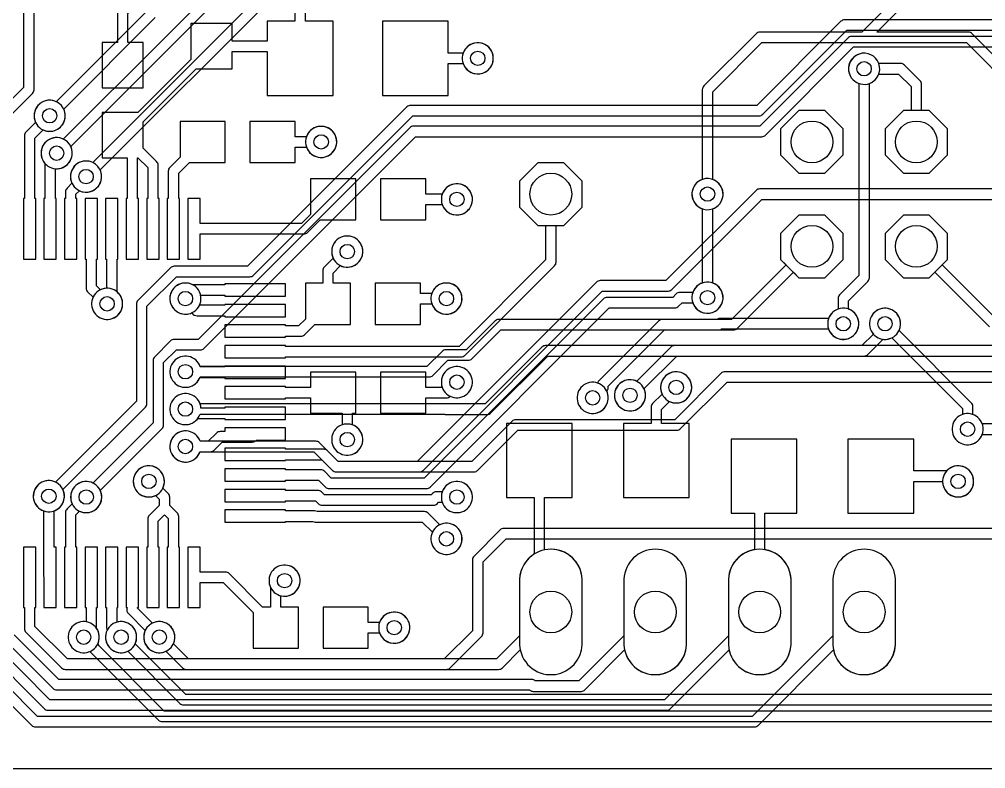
# Model space of a CAD drawing. Header units: millimetres. Extents: x 0 to 63.5, y 0 to 29.2.
# Drawn here: x 17.55 to 41.06, y 0 to 18.22 of the extents above; entities that cross this region are included whole.
import ezdxf

# ---------------------------------------------------------------- set-up
doc = ezdxf.new("R2010")
doc.units = ezdxf.units.MM

msp = doc.modelspace()

# ---------------------------------------------------------------- linework, layer by layer
at = {"layer": '16_copper'}
for points in [[(14.882, 13.432), (17.87, 16.42, 0.198912), (17.907, 16.51), (17.907, 18.997), (19.103, 20.193), (20.32, 20.193, 0.198912), (20.41, 20.23), (21.426, 21.246, 0.198912), (21.463, 21.336), (21.463, 24.641, 0.9678), (21.488, 25.397), (21.438, 25.397, 0.662668), (21.209, 24.738), (21.209, 21.389), (20.267, 20.447), (19.05, 20.447, 0.198912), (18.96, 20.41), (17.69, 19.14, 0.198912), (17.653, 19.05), (17.653, 16.563), (14.665, 13.574, 0.198912)], [(23.445, 20.133), (18.62, 15.308), (18.579, 15.325), (18.532, 15.338), (18.482, 15.344), (18.433, 15.344), (18.384, 15.338), (18.336, 15.325), (18.29, 15.306), (18.247, 15.281), (18.208, 15.251), (18.173, 15.216), (18.142, 15.177), (18.118, 15.134), (18.099, 15.088), (18.086, 15.04), (18.079, 14.991), (18.079, 14.941), (18.086, 14.892), (18.099, 14.844), (18.118, 14.799), (18.142, 14.756), (18.173, 14.716), (18.208, 14.681), (18.247, 14.651), (18.29, 14.626), (18.336, 14.607), (18.384, 14.594), (18.433, 14.588), (18.482, 14.588), (18.532, 14.594, 0.488569), (18.8, 15.129), (23.587, 19.916)], [(23.599, 19.002), (19.335, 14.738), (19.295, 14.755), (19.247, 14.768), (19.198, 14.774), (19.148, 14.774), (19.099, 14.768), (19.051, 14.755), (19.005, 14.736), (18.962, 14.711), (18.923, 14.681), (18.888, 14.646), (18.858, 14.607), (18.833, 14.564), (18.814, 14.518), (18.801, 14.47), (18.795, 14.421), (18.795, 14.371), (18.801, 14.322), (18.814, 14.274), (18.833, 14.228), (18.858, 14.186), (18.888, 14.146), (18.923, 14.111), (18.962, 14.081), (19.005, 14.056), (19.051, 14.037), (19.099, 14.024), (19.148, 14.018), (19.198, 14.018), (19.247, 14.024, 0.488569), (19.515, 14.559), (23.816, 18.86, 0.198912)], [(20.716, 18.482), (18.45, 16.217), (18.41, 16.234), (18.362, 16.247), (18.313, 16.253), (18.263, 16.253), (18.214, 16.247), (18.166, 16.234), (18.12, 16.215), (18.077, 16.19), (18.038, 16.16), (18.003, 16.125), (17.973, 16.086), (17.948, 16.043), (17.929, 15.997), (17.916, 15.949), (17.91, 15.9), (17.91, 15.85), (17.916, 15.801), (17.929, 15.753), (17.948, 15.707), (17.973, 15.664), (18.003, 15.625), (18.038, 15.59), (18.077, 15.56), (18.12, 15.535), (18.166, 15.516), (18.214, 15.503), (18.263, 15.497), (18.313, 15.497), (18.362, 15.503, 0.488569), (18.63, 16.037), (20.858, 18.265)], [(44.723, 18.209), (37.625, 18.209, 0.198912), (37.535, 18.172), (35.492, 16.129), (27.07, 16.129, 0.198912), (26.98, 16.092), (23.103, 12.215), (21.318, 12.215, 0.198912), (21.228, 12.177), (20.436, 11.386, 0.198912), (20.399, 11.296), (20.399, 8.936), (18.431, 6.967), (18.39, 6.984), (18.342, 6.997), (18.293, 7.003), (18.243, 7.003), (18.194, 6.997), (18.146, 6.984), (18.101, 6.965), (18.058, 6.94), (18.018, 6.91), (17.983, 6.875), (17.953, 6.836), (17.928, 6.793), (17.909, 6.747), (17.896, 6.699), (17.89, 6.65), (17.89, 6.6), (17.896, 6.551), (17.909, 6.503), (17.928, 6.458), (17.953, 6.415), (17.983, 6.375), (18.018, 6.34), (18.058, 6.31), (18.101, 6.285), (18.146, 6.266), (18.194, 6.253), (18.243, 6.247), (18.293, 6.247), (18.342, 6.253, 0.488569), (18.61, 6.788), (20.616, 8.793, 0.198912), (20.653, 8.883), (20.653, 11.243), (21.37, 11.961), (23.156, 11.961, 0.198912), (23.246, 11.998), (27.123, 15.875), (35.544, 15.875, 0.198912), (35.634, 15.912), (37.677, 17.955), (44.67, 17.955)], [(44.554, 17.803), (37.793, 17.803, 0.198912), (37.703, 17.765), (35.559, 15.621), (27.137, 15.621, 0.198912), (27.047, 15.584), (21.9, 10.437), (21.318, 10.437, 0.198912), (21.228, 10.399), (20.843, 10.014, 0.198912), (20.805, 9.924), (20.805, 8.412), (19.339, 6.946), (19.299, 6.963), (19.251, 6.976), (19.202, 6.982), (19.152, 6.982), (19.103, 6.976), (19.055, 6.963), (19.009, 6.944), (18.966, 6.919), (18.927, 6.889), (18.892, 6.854), (18.862, 6.815), (18.837, 6.772), (18.818, 6.726), (18.805, 6.678), (18.799, 6.629), (18.799, 6.579), (18.805, 6.53), (18.818, 6.482), (18.837, 6.436), (18.862, 6.393), (18.892, 6.354), (18.927, 6.319), (18.966, 6.289), (19.009, 6.264), (19.055, 6.245), (19.103, 6.232), (19.152, 6.226), (19.202, 6.226), (19.251, 6.232, 0.488569), (19.519, 6.766), (21.022, 8.27, 0.198912), (21.059, 8.359), (21.059, 9.872), (21.37, 10.183), (21.953, 10.183, 0.198912), (22.042, 10.22), (27.19, 15.367), (35.611, 15.367, 0.198912), (35.701, 15.404), (37.845, 17.549), (44.502, 17.549)], [(45.363, 10.287), (30.353, 10.287, 0.198912), (30.263, 10.25), (28.881, 8.867), (27.942, 8.867, 0.04623), (27.919, 8.87), (21.947, 8.87), (21.93, 8.911), (21.905, 8.954), (21.875, 8.993), (21.84, 9.028), (21.801, 9.058), (21.758, 9.083), (21.712, 9.102), (21.664, 9.115), (21.615, 9.121), (21.565, 9.121), (21.516, 9.115), (21.468, 9.102), (21.422, 9.083), (21.379, 9.058), (21.34, 9.028), (21.305, 8.993), (21.275, 8.954), (21.25, 8.911), (21.231, 8.865), (21.218, 8.817), (21.212, 8.768), (21.212, 8.718), (21.218, 8.669), (21.231, 8.621), (21.25, 8.576), (21.275, 8.533), (21.305, 8.493), (21.34, 8.458), (21.379, 8.428), (21.422, 8.403), (21.468, 8.384), (21.516, 8.371), (21.565, 8.365), (21.615, 8.365), (21.664, 8.371, 0.264001), (21.947, 8.616), (27.898, 8.616, 0.04527), (27.922, 8.613), (28.933, 8.613, 0.198912), (29.023, 8.651), (30.406, 10.033), (45.363, 10.033, 0.992651)], [(43.28, 9.652), (34.712, 9.652, 0.198912), (34.622, 9.615), (33.494, 8.486), (29.624, 8.486, 0.198912), (29.535, 8.449), (28.556, 7.47), (25.307, 7.47), (24.853, 7.924, 0.198912), (24.764, 7.961), (21.947, 7.961, 0.992651), (21.231, 7.713), (21.25, 7.667, 0.662859), (21.947, 7.707), (24.711, 7.707), (25.165, 7.254, 0.198912), (25.255, 7.216), (28.608, 7.216), (28.614, 7.217, 0.187839), (28.698, 7.254), (29.677, 8.232), (33.546, 8.232, 0.198912), (33.636, 8.27), (34.765, 9.398), (43.183, 9.398, 0.9678)], [(42.569, 8.382), (40.974, 8.382), (40.957, 8.423), (40.933, 8.466), (40.902, 8.505), (40.867, 8.54), (40.828, 8.57), (40.785, 8.595), (40.739, 8.614), (40.691, 8.627), (40.642, 8.633), (40.593, 8.633), (40.543, 8.627), (40.496, 8.614), (40.45, 8.595), (40.407, 8.57), (40.367, 8.54), (40.332, 8.505), (40.302, 8.466), (40.277, 8.423), (40.259, 8.377), (40.246, 8.329), (40.239, 8.28), (40.239, 8.23), (40.246, 8.181), (40.259, 8.133), (40.277, 8.087), (40.302, 8.044), (40.332, 8.005), (40.367, 7.97), (40.407, 7.94), (40.45, 7.915), (40.496, 7.896), (40.543, 7.883), (40.593, 7.877), (40.642, 7.877), (40.691, 7.883, 0.264001), (40.974, 8.128), (42.569, 8.128, 0.992651)], [(42.492, 5.842), (29.337, 5.842, 0.198912), (29.247, 5.805), (28.612, 5.17, 0.198912), (28.575, 5.08), (28.575, 3.355), (27.887, 2.667), (21.665, 2.667), (21.297, 3.035, 0.992652), (20.615, 3.365), (20.596, 3.319, 0.662856), (21.117, 2.856), (21.523, 2.45, 0.198912), (21.613, 2.413), (27.94, 2.413, 0.198912), (28.03, 2.45), (28.792, 3.212, 0.198912), (28.829, 3.302), (28.829, 5.027), (29.39, 5.588), (42.545, 5.588)]]:
    msp.add_lwpolyline(points, format="xyb", dxfattribs=at)
for points in [[(28.776, 16.9), (28.824, 16.913), (28.87, 16.932), (28.913, 16.957), (28.952, 16.987), (28.987, 17.022), (29.017, 17.061), (29.042, 17.104), (29.061, 17.15), (29.074, 17.198), (29.08, 17.247), (29.08, 17.297), (29.074, 17.346), (29.061, 17.394), (29.042, 17.44), (29.017, 17.483), (28.987, 17.522), (28.952, 17.557), (28.913, 17.587), (28.87, 17.612), (28.824, 17.631), (28.776, 17.644), (28.727, 17.65), (28.677, 17.65), (28.628, 17.644), (28.58, 17.631), (28.534, 17.612), (28.491, 17.587), (28.452, 17.557), (28.417, 17.522), (28.387, 17.483), (28.362, 17.44), (28.343, 17.394), (28.33, 17.346), (28.324, 17.297), (28.324, 17.247), (28.33, 17.198), (28.343, 17.15), (28.362, 17.104), (28.387, 17.061), (28.417, 17.022), (28.452, 16.987), (28.491, 16.957), (28.534, 16.932), (28.58, 16.913), (28.628, 16.9), (28.677, 16.894), (28.727, 16.894)], [(37.592, 14.924), (37.592, 15.556), (37.146, 16.002), (36.514, 16.002), (36.068, 15.556), (36.068, 14.924), (36.514, 14.478), (37.146, 14.478)], [(40.132, 14.924), (40.132, 15.556), (39.686, 16.002), (39.054, 16.002), (38.608, 15.556), (38.608, 14.924), (39.054, 14.478), (39.686, 14.478)], [(24.966, 14.868), (25.014, 14.881), (25.06, 14.9), (25.103, 14.925), (25.142, 14.955), (25.177, 14.99), (25.207, 15.029), (25.232, 15.072), (25.251, 15.118), (25.264, 15.166), (25.27, 15.215), (25.27, 15.265), (25.264, 15.314), (25.251, 15.362), (25.232, 15.408), (25.207, 15.451), (25.177, 15.49), (25.142, 15.525), (25.103, 15.555), (25.06, 15.58), (25.014, 15.599), (24.966, 15.612), (24.917, 15.618), (24.867, 15.618), (24.818, 15.612), (24.77, 15.599), (24.724, 15.58), (24.681, 15.555), (24.642, 15.525), (24.607, 15.49), (24.577, 15.451), (24.552, 15.408), (24.533, 15.362), (24.52, 15.314), (24.514, 15.265), (24.514, 15.215), (24.52, 15.166), (24.533, 15.118), (24.552, 15.072), (24.577, 15.029), (24.607, 14.99), (24.642, 14.955), (24.681, 14.925), (24.724, 14.9), (24.77, 14.881), (24.818, 14.868), (24.867, 14.862), (24.917, 14.862)], [(31.242, 13.654), (31.242, 14.286), (30.796, 14.732), (30.164, 14.732), (29.718, 14.286), (29.718, 13.654), (30.164, 13.208), (30.796, 13.208)], [(28.268, 13.471), (28.316, 13.484), (28.362, 13.503), (28.405, 13.528), (28.444, 13.558), (28.479, 13.593), (28.509, 13.632), (28.534, 13.675), (28.553, 13.721), (28.566, 13.769), (28.572, 13.818), (28.572, 13.868), (28.566, 13.917), (28.553, 13.965), (28.534, 14.011), (28.509, 14.054), (28.479, 14.093), (28.444, 14.128), (28.405, 14.158), (28.362, 14.183), (28.316, 14.202), (28.268, 14.215), (28.219, 14.221), (28.169, 14.221), (28.12, 14.215), (28.072, 14.202), (28.026, 14.183), (27.983, 14.158), (27.944, 14.128), (27.909, 14.093), (27.879, 14.054), (27.854, 14.011), (27.835, 13.965), (27.822, 13.917), (27.816, 13.868), (27.816, 13.818), (27.822, 13.769), (27.835, 13.721), (27.854, 13.675), (27.879, 13.632), (27.909, 13.593), (27.944, 13.558), (27.983, 13.528), (28.026, 13.503), (28.072, 13.484), (28.12, 13.471), (28.169, 13.465), (28.219, 13.465)], [(40.132, 12.384), (40.132, 13.016), (39.686, 13.462), (39.054, 13.462), (38.608, 13.016), (38.608, 12.384), (39.054, 11.938), (39.686, 11.938)], [(25.601, 12.201), (25.649, 12.214), (25.695, 12.233), (25.738, 12.258), (25.777, 12.288), (25.812, 12.323), (25.842, 12.362), (25.867, 12.405), (25.886, 12.451), (25.899, 12.499), (25.905, 12.548), (25.905, 12.598), (25.899, 12.647), (25.886, 12.695), (25.867, 12.741), (25.842, 12.784), (25.812, 12.823), (25.777, 12.858), (25.738, 12.888), (25.695, 12.913), (25.649, 12.932), (25.601, 12.945), (25.552, 12.951), (25.502, 12.951), (25.453, 12.945), (25.405, 12.932), (25.359, 12.913), (25.316, 12.888), (25.277, 12.858), (25.242, 12.823), (25.212, 12.784), (25.187, 12.741), (25.168, 12.695), (25.155, 12.647), (25.149, 12.598), (25.149, 12.548), (25.155, 12.499), (25.168, 12.451), (25.187, 12.405), (25.212, 12.362), (25.242, 12.323), (25.277, 12.288), (25.316, 12.258), (25.359, 12.233), (25.405, 12.214), (25.453, 12.201), (25.502, 12.195), (25.552, 12.195)], [(21.664, 11.058), (21.712, 11.071), (21.758, 11.09), (21.801, 11.115), (21.84, 11.145), (21.875, 11.18), (21.905, 11.219), (21.93, 11.262), (21.949, 11.308), (21.962, 11.356), (21.968, 11.405), (21.968, 11.455), (21.962, 11.504), (21.949, 11.552), (21.93, 11.598), (21.905, 11.641), (21.875, 11.68), (21.84, 11.715), (21.801, 11.745), (21.758, 11.77), (21.712, 11.789), (21.664, 11.802), (21.615, 11.808), (21.565, 11.808), (21.516, 11.802), (21.468, 11.789), (21.422, 11.77), (21.379, 11.745), (21.34, 11.715), (21.305, 11.68), (21.275, 11.641), (21.25, 11.598), (21.231, 11.552), (21.218, 11.504), (21.212, 11.455), (21.212, 11.405), (21.218, 11.356), (21.231, 11.308), (21.25, 11.262), (21.275, 11.219), (21.305, 11.18), (21.34, 11.145), (21.379, 11.115), (21.422, 11.09), (21.468, 11.071), (21.516, 11.058), (21.565, 11.052), (21.615, 11.052)], [(28.014, 11.058), (28.062, 11.071), (28.108, 11.09), (28.151, 11.115), (28.19, 11.145), (28.225, 11.18), (28.255, 11.219), (28.28, 11.262), (28.299, 11.308), (28.312, 11.356), (28.318, 11.405), (28.318, 11.455), (28.312, 11.504), (28.299, 11.552), (28.28, 11.598), (28.255, 11.641), (28.225, 11.68), (28.19, 11.715), (28.151, 11.745), (28.108, 11.77), (28.062, 11.789), (28.014, 11.802), (27.965, 11.808), (27.915, 11.808), (27.866, 11.802), (27.818, 11.789), (27.772, 11.77), (27.729, 11.745), (27.69, 11.715), (27.655, 11.68), (27.625, 11.641), (27.6, 11.598), (27.581, 11.552), (27.568, 11.504), (27.562, 11.455), (27.562, 11.405), (27.568, 11.356), (27.581, 11.308), (27.6, 11.262), (27.625, 11.219), (27.655, 11.18), (27.69, 11.145), (27.729, 11.115), (27.772, 11.09), (27.818, 11.071), (27.866, 11.058), (27.915, 11.052), (27.965, 11.052)], [(19.759, 10.931), (19.807, 10.944), (19.853, 10.963), (19.896, 10.988), (19.935, 11.018), (19.97, 11.053), (20, 11.092), (20.025, 11.135), (20.044, 11.181), (20.057, 11.229), (20.063, 11.278), (20.063, 11.328), (20.057, 11.377), (20.044, 11.425), (20.025, 11.471), (20, 11.514), (19.97, 11.553), (19.935, 11.588), (19.896, 11.618), (19.853, 11.643), (19.807, 11.662), (19.759, 11.675), (19.71, 11.681), (19.66, 11.681), (19.611, 11.675), (19.563, 11.662), (19.517, 11.643), (19.474, 11.618), (19.435, 11.588), (19.4, 11.553), (19.37, 11.514), (19.345, 11.471), (19.326, 11.425), (19.313, 11.377), (19.307, 11.328), (19.307, 11.278), (19.313, 11.229), (19.326, 11.181), (19.345, 11.135), (19.37, 11.092), (19.4, 11.053), (19.435, 11.018), (19.474, 10.988), (19.517, 10.963), (19.563, 10.944), (19.611, 10.931), (19.66, 10.925), (19.71, 10.925)], [(38.682, 10.446), (38.73, 10.459), (38.776, 10.478), (38.819, 10.502), (38.858, 10.533), (38.893, 10.568), (38.923, 10.607), (38.948, 10.65), (38.967, 10.696), (38.98, 10.744), (38.986, 10.793), (38.986, 10.842), (38.98, 10.892), (38.967, 10.939), (38.948, 10.985), (38.923, 11.028), (38.893, 11.068), (38.858, 11.103), (38.819, 11.133), (38.776, 11.158), (38.73, 11.176), (38.682, 11.189), (38.633, 11.196), (38.583, 11.196), (38.534, 11.189), (38.486, 11.176), (38.44, 11.158), (38.397, 11.133), (38.358, 11.103), (38.323, 11.068), (38.293, 11.028), (38.268, 10.985), (38.249, 10.939), (38.236, 10.892), (38.23, 10.842), (38.23, 10.793), (38.236, 10.744), (38.249, 10.696), (38.268, 10.65), (38.293, 10.607), (38.323, 10.568), (38.358, 10.533), (38.397, 10.502), (38.44, 10.478), (38.486, 10.459), (38.534, 10.446), (38.583, 10.439), (38.633, 10.439)], [(28.268, 9.026), (28.316, 9.039), (28.362, 9.058), (28.405, 9.083), (28.444, 9.113), (28.479, 9.148), (28.509, 9.187), (28.534, 9.23), (28.553, 9.276), (28.566, 9.324), (28.572, 9.373), (28.572, 9.423), (28.566, 9.472), (28.553, 9.52), (28.534, 9.566), (28.509, 9.609), (28.479, 9.648), (28.444, 9.683), (28.405, 9.713), (28.362, 9.738), (28.316, 9.757), (28.268, 9.77), (28.219, 9.776), (28.169, 9.776), (28.12, 9.77), (28.072, 9.757), (28.026, 9.738), (27.983, 9.713), (27.944, 9.683), (27.909, 9.648), (27.879, 9.609), (27.854, 9.566), (27.835, 9.52), (27.822, 9.472), (27.816, 9.423), (27.816, 9.373), (27.822, 9.324), (27.835, 9.276), (27.854, 9.23), (27.879, 9.187), (27.909, 9.148), (27.944, 9.113), (27.983, 9.083), (28.026, 9.058), (28.072, 9.039), (28.12, 9.026), (28.169, 9.02), (28.219, 9.02)], [(33.602, 8.899), (33.65, 8.912), (33.696, 8.931), (33.739, 8.956), (33.778, 8.986), (33.813, 9.021), (33.843, 9.06), (33.868, 9.103), (33.887, 9.149), (33.9, 9.197), (33.906, 9.246), (33.906, 9.296), (33.9, 9.345), (33.887, 9.393), (33.868, 9.439), (33.843, 9.482), (33.813, 9.521), (33.778, 9.556), (33.739, 9.586), (33.696, 9.611), (33.65, 9.63), (33.602, 9.643), (33.553, 9.649), (33.503, 9.649), (33.454, 9.643), (33.406, 9.63), (33.36, 9.611), (33.317, 9.586), (33.278, 9.556), (33.243, 9.521), (33.213, 9.482), (33.188, 9.439), (33.169, 9.393), (33.156, 9.345), (33.15, 9.296), (33.15, 9.246), (33.156, 9.197), (33.169, 9.149), (33.188, 9.103), (33.213, 9.06), (33.243, 9.021), (33.278, 8.986), (33.317, 8.956), (33.36, 8.931), (33.406, 8.912), (33.454, 8.899), (33.503, 8.893), (33.553, 8.893)], [(32.479, 8.706), (32.527, 8.719), (32.572, 8.738), (32.615, 8.763), (32.655, 8.793), (32.69, 8.828), (32.72, 8.867), (32.745, 8.91), (32.764, 8.956), (32.777, 9.004), (32.783, 9.053), (32.783, 9.103), (32.777, 9.152), (32.764, 9.2), (32.745, 9.245), (32.72, 9.288), (32.69, 9.328), (32.655, 9.363), (32.615, 9.393), (32.572, 9.418), (32.527, 9.437), (32.479, 9.45), (32.43, 9.456), (32.38, 9.456), (32.331, 9.45), (32.283, 9.437), (32.237, 9.418), (32.194, 9.393), (32.155, 9.363), (32.12, 9.328), (32.09, 9.288), (32.065, 9.245), (32.046, 9.2), (32.033, 9.152), (32.027, 9.103), (32.027, 9.053), (32.033, 9.004), (32.046, 8.956), (32.065, 8.91), (32.09, 8.867), (32.12, 8.828), (32.155, 8.793), (32.194, 8.763), (32.237, 8.738), (32.283, 8.719), (32.331, 8.706), (32.38, 8.7), (32.43, 8.7)], [(31.57, 8.645), (31.618, 8.658), (31.664, 8.677), (31.707, 8.702), (31.746, 8.732), (31.781, 8.767), (31.811, 8.806), (31.836, 8.849), (31.855, 8.895), (31.868, 8.943), (31.874, 8.992), (31.874, 9.042), (31.868, 9.091), (31.855, 9.139), (31.836, 9.185), (31.811, 9.228), (31.781, 9.267), (31.746, 9.302), (31.707, 9.332), (31.664, 9.357), (31.618, 9.376), (31.57, 9.389), (31.521, 9.395), (31.471, 9.395), (31.422, 9.389), (31.374, 9.376), (31.328, 9.357), (31.285, 9.332), (31.246, 9.302), (31.211, 9.267), (31.181, 9.228), (31.156, 9.185), (31.137, 9.139), (31.124, 9.091), (31.118, 9.042), (31.118, 8.992), (31.124, 8.943), (31.137, 8.895), (31.156, 8.849), (31.181, 8.806), (31.211, 8.767), (31.246, 8.732), (31.285, 8.702), (31.328, 8.677), (31.374, 8.658), (31.422, 8.645), (31.471, 8.639), (31.521, 8.639)], [(25.601, 7.629), (25.649, 7.642), (25.695, 7.661), (25.738, 7.686), (25.777, 7.716), (25.812, 7.751), (25.842, 7.79), (25.867, 7.833), (25.886, 7.879), (25.899, 7.927), (25.905, 7.976), (25.905, 8.026), (25.899, 8.075), (25.886, 8.123), (25.867, 8.169), (25.842, 8.212), (25.812, 8.251), (25.777, 8.286), (25.738, 8.316), (25.695, 8.341), (25.649, 8.36), (25.601, 8.373), (25.552, 8.379), (25.502, 8.379), (25.453, 8.373), (25.405, 8.36), (25.359, 8.341), (25.316, 8.316), (25.277, 8.286), (25.242, 8.251), (25.212, 8.212), (25.187, 8.169), (25.168, 8.123), (25.155, 8.075), (25.149, 8.026), (25.149, 7.976), (25.155, 7.927), (25.168, 7.879), (25.187, 7.833), (25.212, 7.79), (25.242, 7.751), (25.277, 7.716), (25.316, 7.686), (25.359, 7.661), (25.405, 7.642), (25.453, 7.629), (25.502, 7.623), (25.552, 7.623)], [(20.775, 6.613), (20.823, 6.626), (20.869, 6.645), (20.912, 6.67), (20.951, 6.7), (20.986, 6.735), (21.016, 6.774), (21.041, 6.817), (21.06, 6.863), (21.073, 6.911), (21.079, 6.96), (21.079, 7.01), (21.073, 7.059), (21.06, 7.107), (21.041, 7.153), (21.016, 7.196), (20.986, 7.235), (20.951, 7.27), (20.912, 7.3), (20.869, 7.325), (20.823, 7.344), (20.775, 7.357), (20.726, 7.363), (20.676, 7.363), (20.627, 7.357), (20.579, 7.344), (20.533, 7.325), (20.49, 7.3), (20.451, 7.27), (20.416, 7.235), (20.386, 7.196), (20.361, 7.153), (20.342, 7.107), (20.329, 7.059), (20.323, 7.01), (20.323, 6.96), (20.329, 6.911), (20.342, 6.863), (20.361, 6.817), (20.386, 6.774), (20.416, 6.735), (20.451, 6.7), (20.49, 6.67), (20.533, 6.645), (20.579, 6.626), (20.627, 6.613), (20.676, 6.607), (20.726, 6.607)], [(40.46, 6.613), (40.508, 6.626), (40.554, 6.645), (40.597, 6.67), (40.636, 6.7), (40.671, 6.735), (40.701, 6.774), (40.726, 6.817), (40.745, 6.863), (40.758, 6.911), (40.764, 6.96), (40.764, 7.01), (40.758, 7.059), (40.745, 7.107), (40.726, 7.153), (40.701, 7.196), (40.671, 7.235), (40.636, 7.27), (40.597, 7.3), (40.554, 7.325), (40.508, 7.344), (40.46, 7.357), (40.411, 7.363), (40.361, 7.363), (40.312, 7.357), (40.264, 7.344), (40.218, 7.325), (40.175, 7.3), (40.136, 7.27), (40.101, 7.235), (40.071, 7.196), (40.046, 7.153), (40.027, 7.107), (40.014, 7.059), (40.008, 7.01), (40.008, 6.96), (40.014, 6.911), (40.027, 6.863), (40.046, 6.817), (40.071, 6.774), (40.101, 6.735), (40.136, 6.7), (40.175, 6.67), (40.218, 6.645), (40.264, 6.626), (40.312, 6.613), (40.361, 6.607), (40.411, 6.607)], [(28.268, 6.232), (28.316, 6.245), (28.362, 6.264), (28.405, 6.289), (28.444, 6.319), (28.479, 6.354), (28.509, 6.393), (28.534, 6.436), (28.553, 6.482), (28.566, 6.53), (28.572, 6.579), (28.572, 6.629), (28.566, 6.678), (28.553, 6.726), (28.534, 6.772), (28.509, 6.815), (28.479, 6.854), (28.444, 6.889), (28.405, 6.919), (28.362, 6.944), (28.316, 6.963), (28.268, 6.976), (28.219, 6.982), (28.169, 6.982), (28.12, 6.976), (28.072, 6.963), (28.026, 6.944), (27.983, 6.919), (27.944, 6.889), (27.909, 6.854), (27.879, 6.815), (27.854, 6.772), (27.835, 6.726), (27.822, 6.678), (27.816, 6.629), (27.816, 6.579), (27.822, 6.53), (27.835, 6.482), (27.854, 6.436), (27.879, 6.393), (27.909, 6.354), (27.944, 6.319), (27.983, 6.289), (28.026, 6.264), (28.072, 6.245), (28.12, 6.232), (28.169, 6.226), (28.219, 6.226)], [(28.014, 5.216), (28.062, 5.229), (28.108, 5.248), (28.151, 5.273), (28.19, 5.303), (28.225, 5.338), (28.255, 5.377), (28.28, 5.42), (28.299, 5.466), (28.312, 5.514), (28.318, 5.563), (28.318, 5.613), (28.312, 5.662), (28.299, 5.71), (28.28, 5.756), (28.255, 5.799), (28.225, 5.838), (28.19, 5.873), (28.151, 5.903), (28.108, 5.928), (28.062, 5.947), (28.014, 5.96), (27.965, 5.966), (27.915, 5.966), (27.866, 5.96), (27.818, 5.947), (27.772, 5.928), (27.729, 5.903), (27.69, 5.873), (27.655, 5.838), (27.625, 5.799), (27.6, 5.756), (27.581, 5.71), (27.568, 5.662), (27.562, 5.613), (27.562, 5.563), (27.568, 5.514), (27.581, 5.466), (27.6, 5.42), (27.625, 5.377), (27.655, 5.338), (27.69, 5.303), (27.729, 5.273), (27.772, 5.248), (27.818, 5.229), (27.866, 5.216), (27.915, 5.21), (27.965, 5.21)], [(24.077, 4.2), (24.125, 4.213), (24.171, 4.232), (24.214, 4.257), (24.253, 4.287), (24.288, 4.322), (24.318, 4.361), (24.343, 4.404), (24.362, 4.45), (24.375, 4.498), (24.381, 4.547), (24.381, 4.597), (24.375, 4.646), (24.362, 4.694), (24.343, 4.74), (24.318, 4.783), (24.288, 4.822), (24.253, 4.857), (24.214, 4.887), (24.171, 4.912), (24.125, 4.931), (24.077, 4.944), (24.028, 4.95), (23.978, 4.95), (23.929, 4.944), (23.881, 4.931), (23.835, 4.912), (23.792, 4.887), (23.753, 4.857), (23.718, 4.822), (23.688, 4.783), (23.663, 4.74), (23.644, 4.694), (23.631, 4.646), (23.625, 4.597), (23.625, 4.547), (23.631, 4.498), (23.644, 4.45), (23.663, 4.404), (23.688, 4.361), (23.718, 4.322), (23.753, 4.287), (23.792, 4.257), (23.835, 4.232), (23.881, 4.213), (23.929, 4.2), (23.978, 4.194), (24.028, 4.194)], [(26.744, 3.057), (26.792, 3.07), (26.838, 3.089), (26.881, 3.114), (26.92, 3.144), (26.955, 3.179), (26.985, 3.218), (27.01, 3.261), (27.029, 3.307), (27.042, 3.355), (27.048, 3.404), (27.048, 3.454), (27.042, 3.503), (27.029, 3.551), (27.01, 3.597), (26.985, 3.64), (26.955, 3.679), (26.92, 3.714), (26.881, 3.744), (26.838, 3.769), (26.792, 3.788), (26.744, 3.801), (26.695, 3.807), (26.645, 3.807), (26.596, 3.801), (26.548, 3.788), (26.502, 3.769), (26.459, 3.744), (26.42, 3.714), (26.385, 3.679), (26.355, 3.64), (26.33, 3.597), (26.311, 3.551), (26.298, 3.503), (26.292, 3.454), (26.292, 3.404), (26.298, 3.355), (26.311, 3.307), (26.33, 3.261), (26.355, 3.218), (26.385, 3.179), (26.42, 3.144), (26.459, 3.114), (26.502, 3.089), (26.548, 3.07), (26.596, 3.057), (26.645, 3.051), (26.695, 3.051)]]:
    msp.add_lwpolyline(points, close=True, dxfattribs=at)
for points in [[(37.666, 10.446, 0.761485), (37.719, 11.174), (37.719, 11.377), (38.19, 11.848, 0.198912), (38.227, 11.938), (38.227, 16.661, 0.992651), (37.978, 17.377), (37.932, 17.358, 0.662859), (37.973, 16.661), (37.973, 11.991), (37.502, 11.52, 0.198912), (37.465, 11.43), (37.465, 11.174), (37.424, 11.158), (37.381, 11.133), (37.342, 11.103), (37.307, 11.068), (37.277, 11.028), (37.252, 10.985), (37.233, 10.939), (37.22, 10.892), (37.214, 10.842), (37.214, 10.793), (37.22, 10.744), (37.233, 10.696), (37.252, 10.65), (37.277, 10.607), (37.307, 10.568), (37.342, 10.533), (37.381, 10.502), (37.424, 10.478), (37.47, 10.459), (37.518, 10.446), (37.567, 10.439), (37.617, 10.439)], [(34.364, 11.081, 0.761485), (34.417, 11.809), (34.417, 13.613, 0.992651), (34.168, 14.329), (34.122, 14.31, 0.662859), (34.163, 13.613), (34.163, 11.809), (34.122, 11.793), (34.079, 11.768), (34.04, 11.738), (34.005, 11.703), (33.975, 11.663), (33.95, 11.62), (33.931, 11.574), (33.918, 11.527), (33.912, 11.477), (33.912, 11.428), (33.918, 11.379), (33.931, 11.331), (33.95, 11.285), (33.975, 11.242), (34.005, 11.203), (34.04, 11.168), (34.079, 11.137), (34.122, 11.113), (34.168, 11.094), (34.216, 11.081), (34.265, 11.074), (34.315, 11.074)], [(21.664, 9.28, 0.264001), (21.947, 9.525), (27.518, 9.525, 0.198912), (27.608, 9.562), (27.974, 9.929), (28.471, 9.929, 0.198912), (28.56, 9.966), (29.263, 10.668), (34.925, 10.668, 0.198912), (35.015, 10.705), (36.381, 12.071), (36.514, 11.938), (37.146, 11.938), (37.592, 12.384), (37.592, 13.016), (37.146, 13.462), (36.514, 13.462), (36.068, 13.016), (36.068, 12.384), (36.201, 12.251), (34.872, 10.922), (29.21, 10.922, 0.198912), (29.12, 10.885), (28.418, 10.183), (27.922, 10.183, 0.198912), (27.832, 10.145), (27.465, 9.779), (21.947, 9.779), (21.93, 9.82), (21.905, 9.863), (21.875, 9.902), (21.84, 9.937), (21.801, 9.967), (21.758, 9.992), (21.712, 10.011), (21.664, 10.024), (21.615, 10.03), (21.565, 10.03), (21.516, 10.024), (21.468, 10.011), (21.422, 9.992), (21.379, 9.967), (21.34, 9.937), (21.305, 9.902), (21.275, 9.863), (21.25, 9.82), (21.231, 9.774), (21.218, 9.726), (21.212, 9.677), (21.212, 9.627), (21.218, 9.578), (21.231, 9.53), (21.25, 9.484), (21.275, 9.441), (21.305, 9.402), (21.34, 9.367), (21.379, 9.337), (21.422, 9.312), (21.468, 9.293), (21.516, 9.28), (21.565, 9.274), (21.615, 9.274)], [(30.592, 2.293, 0.357806), (31.242, 3.011), (31.242, 4.609, 0.95208), (29.718, 4.609), (29.718, 3.011), (29.725, 2.936), (29.74, 2.863), (29.762, 2.791), (29.79, 2.722), (29.826, 2.656), (29.867, 2.594), (29.915, 2.536), (29.968, 2.483), (30.026, 2.435), (30.088, 2.394), (30.154, 2.358), (30.223, 2.33), (30.295, 2.308), (30.368, 2.293), (30.443, 2.286), (30.517, 2.286)], [(33.132, 2.293, 0.357806), (33.782, 3.011), (33.782, 4.609, 0.95208), (32.258, 4.609), (32.258, 3.011), (32.265, 2.936), (32.28, 2.863), (32.302, 2.791), (32.33, 2.722), (32.366, 2.656), (32.407, 2.594), (32.455, 2.536), (32.508, 2.483), (32.566, 2.435), (32.628, 2.394), (32.694, 2.358), (32.763, 2.33), (32.835, 2.308), (32.908, 2.293), (32.983, 2.286), (33.057, 2.286)], [(35.672, 2.293, 0.357806), (36.322, 3.011), (36.322, 4.609, 0.95208), (34.798, 4.609), (34.798, 3.011), (34.805, 2.936), (34.82, 2.863), (34.842, 2.791), (34.87, 2.722), (34.906, 2.656), (34.947, 2.594), (34.995, 2.536), (35.048, 2.483), (35.106, 2.435), (35.168, 2.394), (35.234, 2.358), (35.303, 2.33), (35.375, 2.308), (35.448, 2.293), (35.523, 2.286), (35.597, 2.286)], [(38.212, 2.293, 0.357806), (38.862, 3.011), (38.862, 4.609, 0.95208), (37.338, 4.609), (37.338, 3.011), (37.345, 2.936), (37.36, 2.863), (37.382, 2.791), (37.41, 2.722), (37.446, 2.656), (37.487, 2.594), (37.535, 2.536), (37.588, 2.483), (37.646, 2.435), (37.708, 2.394), (37.774, 2.358), (37.843, 2.33), (37.915, 2.308), (37.988, 2.293), (38.063, 2.286), (38.137, 2.286)], [(43.185, 1.144, 0.187839), (43.27, 1.18), (44.54, 2.45, 0.198912), (44.577, 2.54), (44.577, 3.453, 0.992651), (44.328, 4.169), (44.282, 4.15, 0.662859), (44.323, 3.453), (44.323, 2.593), (43.127, 1.397), (21.075, 1.397), (19.489, 2.984, 0.119573), (19.458, 3.035), (19.475, 3.076, 1), (18.757, 3.319), (18.744, 3.272, 0.577349), (19.238, 2.839), (19.265, 2.85, 0.033351), (19.278, 2.835), (20.933, 1.18, 0.198912), (21.023, 1.143), (43.18, 1.143)], [(42.322, 1.55, 0.187839), (42.406, 1.587), (43.018, 2.198, 0.992652), (43.348, 2.88), (43.302, 2.899, 0.662856), (42.838, 2.378), (42.264, 1.803), (21.599, 1.803), (20.367, 3.035, 0.992652), (19.685, 3.365), (19.666, 3.319, 0.662856), (20.187, 2.856), (21.456, 1.587, 0.198912), (21.546, 1.549), (42.316, 1.549)]]:
    msp.add_lwpolyline(points, format="xyb", close=True, dxfattribs=at)
at = {"layer": '1_copper'}
for points in [[(42, 16.6), (40.73, 17.87, 0.198912), (40.64, 17.907), (38.407, 17.907), (39.417, 18.917), (39.417, 18.881), (40.417, 18.881), (40.417, 19.981), (39.417, 19.981), (39.417, 19.277), (38.047, 17.907), (35.56, 17.907, 0.198912), (35.47, 17.87), (34.2, 16.6, 0.198912), (34.163, 16.51), (34.163, 14.327, 0.992651), (34.412, 13.611), (34.458, 13.63, 0.662859), (34.417, 14.327), (34.417, 16.457), (35.613, 17.653), (40.587, 17.653), (41.783, 16.457)], [(24.254, 18.567), (24.254, 18.172), (23.581, 18.172), (23.581, 17.692), (22.725, 17.692), (22.725, 18.115), (21.725, 18.115), (21.725, 17.245), (20.436, 15.956), (19.566, 15.956), (19.566, 14.856), (20.173, 14.856), (20.173, 13.866), (20.15, 13.866), (20.15, 12.391), (20.45, 12.391), (20.45, 13.866), (20.427, 13.866), (20.427, 14.856), (20.436, 14.856), (20.673, 14.619), (20.673, 13.866), (20.65, 13.866), (20.65, 12.391), (20.95, 12.391), (20.95, 13.866), (20.927, 13.866), (20.927, 14.672, 0.198912), (20.89, 14.762), (20.566, 15.086), (20.566, 15.726), (21.855, 17.015), (22.725, 17.015), (22.725, 17.438), (23.581, 17.438), (23.581, 16.372), (25.181, 16.372), (25.181, 18.172), (24.508, 18.172), (24.508, 18.565, 0.225403)], [(43.127, 14.097), (35.56, 14.097, 0.198912), (35.47, 14.06), (33.277, 11.867), (31.679, 11.867, 0.198912), (31.589, 11.829), (27.23, 7.47), (25.307, 7.47), (25.048, 7.73, 0.198912), (24.958, 7.767), (24.026, 7.767), (24.026, 7.79), (22.55, 7.79), (22.55, 7.49), (24.026, 7.49), (24.026, 7.513), (24.905, 7.513), (25.165, 7.254, 0.198912), (25.255, 7.216), (27.282, 7.216), (27.288, 7.217, 0.187839), (27.372, 7.254), (31.731, 11.613), (33.33, 11.613, 0.198912), (33.419, 11.65), (35.613, 13.843), (43.18, 13.843, 0.198912)], [(16.71, 2.902), (18.153, 1.46, 0.198912), (18.243, 1.422), (33.299, 1.422), (33.305, 1.423, 0.187839), (33.389, 1.46), (34.815, 2.886, 0.876166), (36.322, 3.011), (36.322, 4.609, 0.352144), (35.687, 5.324), (35.687, 6.211), (36.462, 6.211), (36.462, 8.014), (34.862, 8.014), (34.862, 6.211), (35.433, 6.211), (35.433, 5.324, 0.352144), (34.798, 4.609), (34.798, 3.228), (33.247, 1.676), (18.295, 1.676), (16.927, 3.045)], [(17.21, 3.11), (18.37, 1.95, 0.198912), (18.459, 1.913), (29.963, 1.913, 0.068638), (29.998, 1.891), (30.006, 1.887, 0.085581), (30.049, 1.88), (31.217, 1.88), (31.222, 1.88, 0.187839), (31.306, 1.917), (32.275, 2.886, 0.876166), (33.782, 3.011), (33.782, 4.609, 0.95208), (32.258, 4.609), (32.258, 3.228), (31.164, 2.134), (30.1, 2.134, 0.186702), (30.015, 2.167), (18.512, 2.167), (17.427, 3.252)]]:
    msp.add_lwpolyline(points, format="xyb", dxfattribs=at)
for points in [[(20.566, 17.656), (20.193, 17.656), (20.193, 18.362), (20.539, 18.708, 0.444234), (21.058, 18.923), (21.725, 18.923), (21.725, 18.715), (22.725, 18.715), (22.725, 19.815), (21.725, 19.815), (21.725, 19.177), (21.058, 19.177, 0.992651), (20.342, 18.928), (20.359, 18.888), (19.976, 18.505, 0.198912), (19.939, 18.415), (19.939, 17.656), (19.566, 17.656), (19.566, 16.556), (20.566, 16.556)], [(27.981, 17.145), (28.345, 17.145, 0.992651), (29.061, 17.394), (29.042, 17.44, 0.662859), (28.345, 17.399), (27.981, 17.399), (27.981, 18.172), (26.381, 18.172), (26.381, 16.372), (27.981, 16.372)], [(40.132, 14.924), (40.132, 15.556), (39.686, 16.002), (39.497, 16.002), (39.497, 16.637, 0.198912), (39.46, 16.727), (39.079, 17.108, 0.198912), (38.989, 17.145), (38.457, 17.145, 0.992651), (37.741, 16.896), (37.76, 16.85, 0.662859), (38.457, 16.891), (38.936, 16.891), (39.243, 16.584), (39.243, 16.002), (39.054, 16.002), (38.608, 15.556), (38.608, 14.924), (39.054, 14.478), (39.686, 14.478)], [(17.95, 13.866), (17.927, 13.866), (17.927, 15.334), (18.126, 15.533, 0.992652), (18.456, 16.215), (18.41, 16.234, 0.662856), (17.946, 15.713), (17.71, 15.477, 0.198912), (17.673, 15.387), (17.673, 13.866), (17.65, 13.866), (17.65, 12.391), (17.95, 12.391)], [(21.45, 13.866), (21.427, 13.866), (21.427, 14.477), (21.69, 14.74), (22.56, 14.74), (22.56, 15.74), (21.46, 15.74), (21.46, 14.87), (21.21, 14.62, 0.198912), (21.173, 14.53), (21.173, 13.866), (21.15, 13.866), (21.15, 12.391), (21.45, 12.391)], [(24.26, 15.113), (24.535, 15.113, 0.992651), (25.251, 15.362), (25.232, 15.408, 0.662859), (24.535, 15.367), (24.26, 15.367), (24.26, 15.74), (23.16, 15.74), (23.16, 14.74), (24.26, 14.74)], [(18.45, 13.866), (18.427, 13.866), (18.427, 14.589, 0.943879), (18.532, 15.338), (18.482, 15.344, 0.668658), (18.173, 14.716), (18.173, 13.866), (18.15, 13.866), (18.15, 12.391), (18.45, 12.391)], [(18.95, 13.866), (18.927, 13.866), (18.927, 13.971), (19.01, 14.054, 0.992652), (19.34, 14.736), (19.295, 14.755, 0.662856), (18.831, 14.234), (18.71, 14.113, 0.198912), (18.673, 14.023), (18.673, 13.866), (18.65, 13.866), (18.65, 12.391), (18.95, 12.391)], [(24.026, 10.013), (28.301, 10.013, 0.198912), (28.391, 10.05), (30.57, 12.229, 0.198912), (30.607, 12.319), (30.607, 13.208), (30.796, 13.208), (31.242, 13.654), (31.242, 14.286), (30.796, 14.732), (30.164, 14.732), (29.718, 14.286), (29.718, 13.654), (30.164, 13.208), (30.353, 13.208), (30.353, 12.372), (28.248, 10.267), (24.026, 10.267), (24.026, 10.29), (22.55, 10.29), (22.55, 9.99), (24.026, 9.99)], [(21.95, 13.001), (24.47, 13.001, 0.198912), (24.56, 13.038), (24.865, 13.343), (25.735, 13.343), (25.735, 14.343), (24.635, 14.343), (24.635, 13.473), (24.417, 13.255), (21.95, 13.255), (21.95, 13.866), (21.65, 13.866), (21.65, 12.391), (21.95, 12.391)], [(27.435, 13.716), (27.837, 13.716, 0.992651), (28.553, 13.965), (28.534, 14.011, 0.662859), (27.837, 13.97), (27.435, 13.97), (27.435, 14.343), (26.335, 14.343), (26.335, 13.343), (27.435, 13.343)], [(19.759, 10.931, 0.63098), (19.927, 11.594), (19.927, 12.391), (19.95, 12.391), (19.95, 13.866), (19.65, 13.866), (19.65, 12.391), (19.673, 12.391), (19.673, 11.681, 0.103284), (19.523, 11.645), (19.427, 11.741), (19.427, 12.391), (19.45, 12.391), (19.45, 13.866), (19.15, 13.866), (19.15, 12.391), (19.173, 12.391), (19.173, 11.688, 0.198912), (19.21, 11.598), (19.343, 11.465), (19.326, 11.425), (19.313, 11.377), (19.307, 11.328), (19.307, 11.278), (19.313, 11.229), (19.326, 11.181), (19.345, 11.135), (19.37, 11.092), (19.4, 11.053), (19.435, 11.018), (19.474, 10.988), (19.517, 10.963), (19.563, 10.944), (19.611, 10.931), (19.66, 10.925), (19.71, 10.925)], [(24.026, 10.513), (24.395, 10.513, 0.198912), (24.485, 10.55), (24.738, 10.803), (25.608, 10.803), (25.608, 11.803), (25.185, 11.803), (25.185, 12.051), (25.365, 12.231, 0.992652), (25.695, 12.913), (25.649, 12.932, 0.662856), (25.185, 12.411), (24.968, 12.194, 0.198912), (24.931, 12.104), (24.931, 11.803), (24.508, 11.803), (24.508, 10.933), (24.342, 10.767), (24.026, 10.767), (24.026, 10.79), (22.55, 10.79), (22.55, 10.49), (24.026, 10.49)], [(24.026, 11.29), (22.55, 11.29), (22.55, 11.267), (21.933, 11.267), (21.932, 11.268), (21.949, 11.308, 0.137946), (21.959, 11.513), (22.55, 11.513), (22.55, 11.49), (24.026, 11.49), (24.026, 11.79), (22.55, 11.79), (22.55, 11.767), (21.763, 11.767, 0.943861), (21.379, 11.115), (21.422, 11.09, 0.198911), (21.712, 11.071), (21.752, 11.088, 0.304745), (21.88, 11.013), (22.55, 11.013), (22.55, 10.99), (24.026, 10.99)], [(27.456, 6.811, 0.187839), (27.541, 6.847), (31.899, 11.206), (33.498, 11.206, 0.198912), (33.588, 11.243), (33.67, 11.326), (33.933, 11.326, 0.992651), (34.649, 11.574), (34.63, 11.62, 0.662859), (33.933, 11.58), (33.617, 11.58, 0.198912), (33.528, 11.542), (33.445, 11.46), (31.847, 11.46, 0.198912), (31.757, 11.423), (27.398, 7.064), (25.139, 7.064), (24.973, 7.23, 0.198912), (24.883, 7.267), (24.026, 7.267), (24.026, 7.29), (22.55, 7.29), (22.55, 6.99), (24.026, 6.99), (24.026, 7.013), (24.831, 7.013), (24.996, 6.847, 0.198912), (25.086, 6.81), (27.451, 6.81)], [(27.308, 11.303), (27.583, 11.303, 0.992651), (28.299, 11.552), (28.28, 11.598, 0.662859), (27.583, 11.557), (27.308, 11.557), (27.308, 11.803), (26.208, 11.803), (26.208, 10.803), (27.308, 10.803)], [(31.57, 8.645, 0.453094), (31.855, 9.139), (31.838, 9.18, 0.255399), (31.874, 9.298), (33.245, 10.668), (34.562, 10.668, 0.150673), (34.634, 10.691), (37.235, 10.691, 0.992651), (37.951, 10.939), (37.932, 10.985, 0.662859), (37.235, 10.945), (34.585, 10.945, 0.12948), (34.514, 10.922), (33.192, 10.922, 0.198912), (33.102, 10.885), (31.657, 9.44, 0.148358), (31.618, 9.376), (31.57, 9.389), (31.521, 9.395), (31.471, 9.395), (31.422, 9.389), (31.374, 9.376), (31.328, 9.357), (31.285, 9.332), (31.246, 9.302), (31.211, 9.267), (31.181, 9.228), (31.156, 9.185), (31.137, 9.139), (31.124, 9.091), (31.118, 9.042), (31.118, 8.992), (31.124, 8.943), (31.137, 8.895), (31.156, 8.849), (31.181, 8.806), (31.211, 8.767), (31.246, 8.732), (31.285, 8.702), (31.328, 8.677), (31.374, 8.658), (31.422, 8.645), (31.471, 8.639), (31.521, 8.639)], [(40.691, 7.883, 0.761485), (40.744, 8.612), (40.744, 8.808, 0.198912), (40.707, 8.898), (38.95, 10.655, 0.992652), (38.268, 10.985), (38.249, 10.939, 0.270471), (38.326, 10.565), (38.047, 10.287), (33.487, 10.287, 0.198912), (33.397, 10.25), (32.567, 9.42, 0.992652), (32.237, 8.738), (32.283, 8.719, 0.662856), (32.747, 9.24), (33.54, 10.033), (38.1, 10.033, 0.198912), (38.19, 10.07), (38.562, 10.442, 0.1424), (38.77, 10.476), (40.49, 8.756), (40.49, 8.612), (40.45, 8.595), (40.407, 8.57), (40.367, 8.54), (40.332, 8.505), (40.302, 8.466), (40.277, 8.423), (40.259, 8.377), (40.246, 8.329), (40.239, 8.28), (40.239, 8.23), (40.246, 8.181), (40.259, 8.133), (40.277, 8.087), (40.302, 8.044), (40.332, 8.005), (40.367, 7.97), (40.407, 7.94), (40.45, 7.915), (40.496, 7.896), (40.543, 7.883), (40.593, 7.877), (40.642, 7.877)], [(21.664, 9.28, 0.254849), (21.942, 9.513), (22.55, 9.513), (22.55, 9.49), (24.026, 9.49), (24.026, 9.79), (22.55, 9.79), (22.55, 9.767), (21.951, 9.767), (21.949, 9.774), (21.93, 9.82), (21.905, 9.863), (21.875, 9.902), (21.84, 9.937), (21.801, 9.967), (21.758, 9.992), (21.712, 10.011), (21.664, 10.024), (21.615, 10.03), (21.565, 10.03), (21.516, 10.024), (21.468, 10.011), (21.422, 9.992), (21.379, 9.967), (21.34, 9.937), (21.305, 9.902), (21.275, 9.863), (21.25, 9.82), (21.231, 9.774), (21.218, 9.726), (21.212, 9.677), (21.212, 9.627), (21.218, 9.578), (21.231, 9.53), (21.25, 9.484), (21.275, 9.441), (21.305, 9.402), (21.34, 9.367), (21.379, 9.337), (21.422, 9.312), (21.468, 9.293), (21.516, 9.28), (21.565, 9.274), (21.615, 9.274)], [(25.601, 7.629, 0.761485), (25.654, 8.358), (25.654, 8.644), (25.735, 8.644), (25.735, 9.644), (24.635, 9.644), (24.635, 9.267), (24.026, 9.267), (24.026, 9.29), (22.55, 9.29), (22.55, 8.99), (24.026, 8.99), (24.026, 9.013), (24.635, 9.013), (24.635, 8.644), (25.4, 8.644), (25.4, 8.358), (25.359, 8.341), (25.316, 8.316), (25.277, 8.286), (25.242, 8.251), (25.212, 8.212), (25.187, 8.169), (25.168, 8.123), (25.155, 8.075), (25.149, 8.026), (25.149, 7.976), (25.155, 7.927), (25.168, 7.879), (25.187, 7.833), (25.212, 7.79), (25.242, 7.751), (25.277, 7.716), (25.316, 7.686), (25.359, 7.661), (25.405, 7.642), (25.453, 7.629), (25.502, 7.623), (25.552, 7.623)], [(27.435, 9.017), (27.94, 9.017, 0.203945), (28.032, 9.056), (28.072, 9.039, 1), (28.316, 9.757), (28.268, 9.77, 0.582277), (27.837, 9.271), (27.435, 9.271), (27.435, 9.644), (26.335, 9.644), (26.335, 8.644), (27.435, 8.644)], [(33.845, 8.395), (33.172, 8.395), (33.172, 8.735), (33.366, 8.929, 0.992652), (33.696, 9.611), (33.65, 9.63, 0.662856), (33.186, 9.109), (32.955, 8.878, 0.198912), (32.918, 8.788), (32.918, 8.395), (32.245, 8.395), (32.245, 6.591), (33.845, 6.591)], [(21.664, 8.371, 0.181985), (21.89, 8.513), (22.55, 8.513), (22.55, 8.49), (24.026, 8.49), (24.026, 8.79), (22.55, 8.79), (22.55, 8.767), (21.968, 8.767), (21.968, 8.768), (21.962, 8.817), (21.949, 8.865), (21.93, 8.911), (21.905, 8.954), (21.875, 8.993), (21.84, 9.028), (21.801, 9.058), (21.758, 9.083), (21.712, 9.102), (21.664, 9.115), (21.615, 9.121), (21.565, 9.121), (21.516, 9.115), (21.468, 9.102), (21.422, 9.083), (21.379, 9.058), (21.34, 9.028), (21.305, 8.993), (21.275, 8.954), (21.25, 8.911), (21.231, 8.865), (21.218, 8.817), (21.212, 8.768), (21.212, 8.718), (21.218, 8.669), (21.231, 8.621), (21.25, 8.576), (21.275, 8.533), (21.305, 8.493), (21.34, 8.458), (21.379, 8.428), (21.422, 8.403), (21.468, 8.384), (21.516, 8.371), (21.565, 8.365), (21.615, 8.365)], [(30.592, 2.293, 0.357806), (31.242, 3.011), (31.242, 4.609, 0.459387), (30.328, 5.319), (30.328, 6.591), (31.001, 6.591), (31.001, 8.395), (29.401, 8.395), (29.401, 6.591), (30.074, 6.591), (30.074, 5.217, 0.244724), (29.718, 4.609), (29.718, 3.228), (29.157, 2.667), (18.719, 2.667), (17.927, 3.459), (17.927, 3.915), (17.95, 3.915), (17.95, 5.389), (17.65, 5.389), (17.65, 3.915), (17.673, 3.915), (17.673, 3.407, 0.198912), (17.71, 3.317), (18.577, 2.45, 0.198912), (18.666, 2.413), (29.21, 2.413, 0.198912), (29.3, 2.45), (29.735, 2.886), (29.74, 2.863), (29.762, 2.791), (29.79, 2.722), (29.826, 2.656), (29.867, 2.594), (29.915, 2.536), (29.968, 2.483), (30.026, 2.435), (30.088, 2.394), (30.154, 2.358), (30.223, 2.33), (30.295, 2.308), (30.368, 2.293), (30.443, 2.286), (30.517, 2.286)], [(21.664, 7.463, 0.264001), (21.947, 7.707), (22.2, 7.707, 0.198912), (22.29, 7.745), (22.487, 7.942), (23.217, 7.942, 0.229067), (23.318, 7.99), (24.026, 7.99), (24.026, 8.29), (22.55, 8.29), (22.55, 8.196), (22.435, 8.196, 0.198912), (22.345, 8.159), (22.147, 7.961), (21.947, 7.961), (21.93, 8.002), (21.905, 8.045), (21.875, 8.084), (21.84, 8.119), (21.801, 8.15), (21.758, 8.174), (21.712, 8.193), (21.664, 8.206), (21.615, 8.213), (21.565, 8.213), (21.516, 8.206), (21.468, 8.193), (21.422, 8.174), (21.379, 8.15), (21.34, 8.119), (21.305, 8.084), (21.275, 8.045), (21.25, 8.002), (21.231, 7.956), (21.218, 7.908), (21.212, 7.859), (21.212, 7.81), (21.218, 7.76), (21.231, 7.713), (21.25, 7.667), (21.275, 7.624), (21.305, 7.585), (21.34, 7.549), (21.379, 7.519), (21.422, 7.494), (21.468, 7.476), (21.516, 7.463), (21.565, 7.456), (21.615, 7.456)], [(39.306, 6.985), (40.008, 6.985, 0.9678), (40.764, 6.96), (40.764, 7.01, 0.662668), (40.105, 7.239), (39.306, 7.239), (39.306, 8.014), (37.706, 8.014), (37.706, 6.211), (39.306, 6.211)], [(20.95, 5.389), (20.927, 5.389), (20.927, 6.015), (21.082, 6.17), (21.173, 6.079), (21.173, 5.389), (21.15, 5.389), (21.15, 3.915), (21.45, 3.915), (21.45, 5.389), (21.427, 5.389), (21.427, 6.132, 0.198912), (21.39, 6.222), (21.209, 6.403), (21.209, 6.604, 0.198912), (21.172, 6.694), (21.043, 6.823, 0.992652), (20.361, 7.153), (20.342, 7.107, 0.662856), (20.863, 6.643), (20.955, 6.551), (20.955, 6.403), (20.71, 6.158, 0.198912), (20.673, 6.068), (20.673, 5.389), (20.65, 5.389), (20.65, 3.915), (20.95, 3.915)], [(18.45, 5.389), (18.395, 5.389), (18.395, 6.268, 0.992651), (18.146, 6.984), (18.101, 6.965, 0.662859), (18.141, 6.268), (18.141, 4.684, 0.076963), (18.147, 4.645), (18.15, 4.639), (18.15, 3.915), (18.45, 3.915)], [(18.95, 5.389), (18.927, 5.389), (18.927, 6.174), (19.015, 6.262, 0.992652), (19.345, 6.944), (19.299, 6.963, 0.662856), (18.835, 6.442), (18.71, 6.317, 0.198912), (18.673, 6.227), (18.673, 5.389), (18.65, 5.389), (18.65, 3.915), (18.95, 3.915)], [(28.268, 6.232, 1), (28.12, 6.976), (28.072, 6.963, 0.229283), (27.837, 6.731), (27.692, 6.731, 0.198912), (27.603, 6.694), (27.566, 6.658), (24.971, 6.658), (24.898, 6.73, 0.198912), (24.809, 6.767), (24.026, 6.767), (24.026, 6.79), (22.55, 6.79), (22.55, 6.49), (24.026, 6.49), (24.026, 6.513), (24.756, 6.513), (24.828, 6.441, 0.198912), (24.918, 6.404), (27.619, 6.404, 0.300758), (27.745, 6.477), (27.837, 6.477), (27.854, 6.436), (27.879, 6.393), (27.909, 6.354), (27.944, 6.319), (27.983, 6.289), (28.026, 6.264), (28.072, 6.245), (28.12, 6.232), (28.169, 6.226), (28.219, 6.226)], [(28.014, 5.216, 1), (27.866, 5.96), (27.818, 5.947), (27.778, 5.93), (27.494, 6.214, 0.198912), (27.404, 6.251), (24.795, 6.251, 0.125685), (24.734, 6.267), (24.026, 6.267), (24.026, 6.29), (22.55, 6.29), (22.55, 5.99), (24.026, 5.99), (24.026, 6.013), (24.689, 6.013, 0.113099), (24.75, 5.997), (27.351, 5.997), (27.598, 5.75), (27.581, 5.71), (27.568, 5.662), (27.562, 5.613), (27.562, 5.563), (27.568, 5.514), (27.581, 5.466), (27.6, 5.42), (27.625, 5.377), (27.655, 5.338), (27.69, 5.303), (27.729, 5.273), (27.772, 5.248), (27.818, 5.229), (27.866, 5.216), (27.915, 5.21), (27.965, 5.21)], [(35.438, 1.017, 0.187839), (35.523, 1.053), (37.355, 2.886, 0.876166), (38.862, 3.011), (38.862, 4.609, 0.95208), (37.338, 4.609), (37.338, 3.228), (35.38, 1.27), (17.995, 1.27), (16.427, 2.838), (16.427, 3.915), (16.45, 3.915), (16.45, 5.389), (16.15, 5.389), (16.15, 3.915), (16.173, 3.915), (16.173, 2.785, 0.198912), (16.21, 2.695), (17.852, 1.053, 0.198912), (17.942, 1.016), (35.433, 1.016)], [(19.19, 2.826, 0.493145), (19.456, 3.365), (19.431, 3.408), (19.427, 3.414), (19.427, 3.915), (19.45, 3.915), (19.45, 5.389), (19.15, 5.389), (19.15, 3.915), (19.173, 3.915), (19.173, 3.572), (19.141, 3.576), (19.091, 3.576), (19.042, 3.569), (18.994, 3.556), (18.949, 3.538), (18.906, 3.513), (18.866, 3.483), (18.831, 3.448), (18.801, 3.408), (18.776, 3.365), (18.757, 3.319), (18.744, 3.272), (18.738, 3.222), (18.738, 3.173), (18.744, 3.124), (18.757, 3.076), (18.776, 3.03), (18.801, 2.987), (18.831, 2.948), (18.866, 2.913), (18.906, 2.882), (18.949, 2.858), (18.994, 2.839), (19.042, 2.826), (19.091, 2.819), (19.141, 2.819)], [(20.099, 2.826, 1), (19.951, 3.569), (19.927, 3.563), (19.927, 3.915), (19.95, 3.915), (19.95, 5.389), (19.65, 5.389), (19.65, 3.915), (19.673, 3.915), (19.673, 3.423, 0.116301), (19.685, 3.365), (19.666, 3.319), (19.653, 3.272), (19.647, 3.222), (19.647, 3.173), (19.653, 3.124), (19.666, 3.076), (19.685, 3.03), (19.71, 2.987), (19.74, 2.948), (19.775, 2.913), (19.814, 2.882), (19.857, 2.858), (19.903, 2.839), (19.951, 2.826), (20, 2.819), (20.05, 2.819)], [(21.029, 2.826, 1), (20.881, 3.569), (20.833, 3.556), (20.793, 3.54), (20.427, 3.905), (20.427, 3.915), (20.45, 3.915), (20.45, 5.389), (20.15, 5.389), (20.15, 3.915), (20.173, 3.915, 0.320029), (20.21, 3.763), (20.613, 3.36), (20.596, 3.319), (20.583, 3.272), (20.577, 3.222), (20.577, 3.173), (20.583, 3.124), (20.596, 3.076), (20.615, 3.03), (20.64, 2.987), (20.67, 2.948), (20.705, 2.913), (20.744, 2.882), (20.787, 2.858), (20.833, 2.839), (20.881, 2.826), (20.93, 2.819), (20.98, 2.819)], [(24.338, 3.929), (23.915, 3.929), (23.915, 4.204, 0.954787), (24.125, 4.931), (24.077, 4.944, 0.577349), (23.644, 4.45), (23.663, 4.404, 0.090856), (23.661, 4.357), (23.661, 3.929), (23.468, 3.929), (22.655, 4.742, 0.198912), (22.565, 4.779), (21.95, 4.779), (21.95, 5.389), (21.65, 5.389), (21.65, 3.915), (21.95, 3.915), (21.95, 4.525), (22.512, 4.525), (23.238, 3.799), (23.238, 2.929), (24.338, 2.929)], [(26.038, 3.302), (26.313, 3.302, 0.992651), (27.029, 3.551), (27.01, 3.597, 0.662859), (26.313, 3.556), (26.038, 3.556), (26.038, 3.929), (24.938, 3.929), (24.938, 2.929), (26.038, 2.929)]]:
    msp.add_lwpolyline(points, format="xyb", close=True, dxfattribs=at)
for points in [[(37.592, 14.924), (37.592, 15.556), (37.146, 16.002), (36.514, 16.002), (36.068, 15.556), (36.068, 14.924), (36.514, 14.478), (37.146, 14.478)], [(37.592, 12.384), (37.592, 13.016), (37.146, 13.462), (36.514, 13.462), (36.068, 13.016), (36.068, 12.384), (36.514, 11.938), (37.146, 11.938)]]:
    msp.add_lwpolyline(points, close=True, dxfattribs=at)
msp.add_lwpolyline([(41.365, 10.885), (39.999, 12.251), (40.132, 12.384), (40.132, 13.016), (39.686, 13.462), (39.054, 13.462), (38.608, 13.016), (38.608, 12.384), (39.054, 11.938), (39.686, 11.938), (39.819, 12.071), (41.148, 10.742)], dxfattribs=at)
at = {"layer": 'drills_PTH'}
for centre in [(36.83, 15.24), (39.37, 15.24), (30.48, 13.97), (36.83, 12.7), (39.37, 12.7), (30.48, 3.81), (33.02, 3.81), (35.56, 3.81), (38.1, 3.81)]:
    msp.add_circle(centre, 0.508, dxfattribs=at)
at = {"layer": 'drills_via_1_16'}
for centre in [(28.702, 17.272), (38.1, 17.018), (18.288, 15.875), (24.892, 15.24), (18.458, 14.966), (19.173, 14.396), (34.29, 13.97), (28.194, 13.843), (25.527, 12.573), (21.59, 11.43), (27.94, 11.43), (34.29, 11.453), (19.685, 11.303), (37.592, 10.818), (38.608, 10.818), (21.59, 9.652), (28.194, 9.398), (33.528, 9.271), (31.496, 9.017), (32.405, 9.078), (21.59, 8.743), (40.617, 8.255), (21.59, 7.834), (25.527, 8.001), (20.701, 6.985), (40.386, 6.985), (18.268, 6.625), (19.177, 6.604), (28.194, 6.604), (27.94, 5.588), (24.003, 4.572), (26.67, 3.429), (19.116, 3.198), (20.025, 3.198), (20.955, 3.198)]:
    msp.add_circle(centre, 0.175, dxfattribs=at)
at = {"layer": 'outline'}
msp.add_lwpolyline([(0, 0), (63.5, 0), (63.5, 29.21), (0, 29.21), (0, 0)], close=True, dxfattribs=at)

doc.saveas('drawing.dxf')
